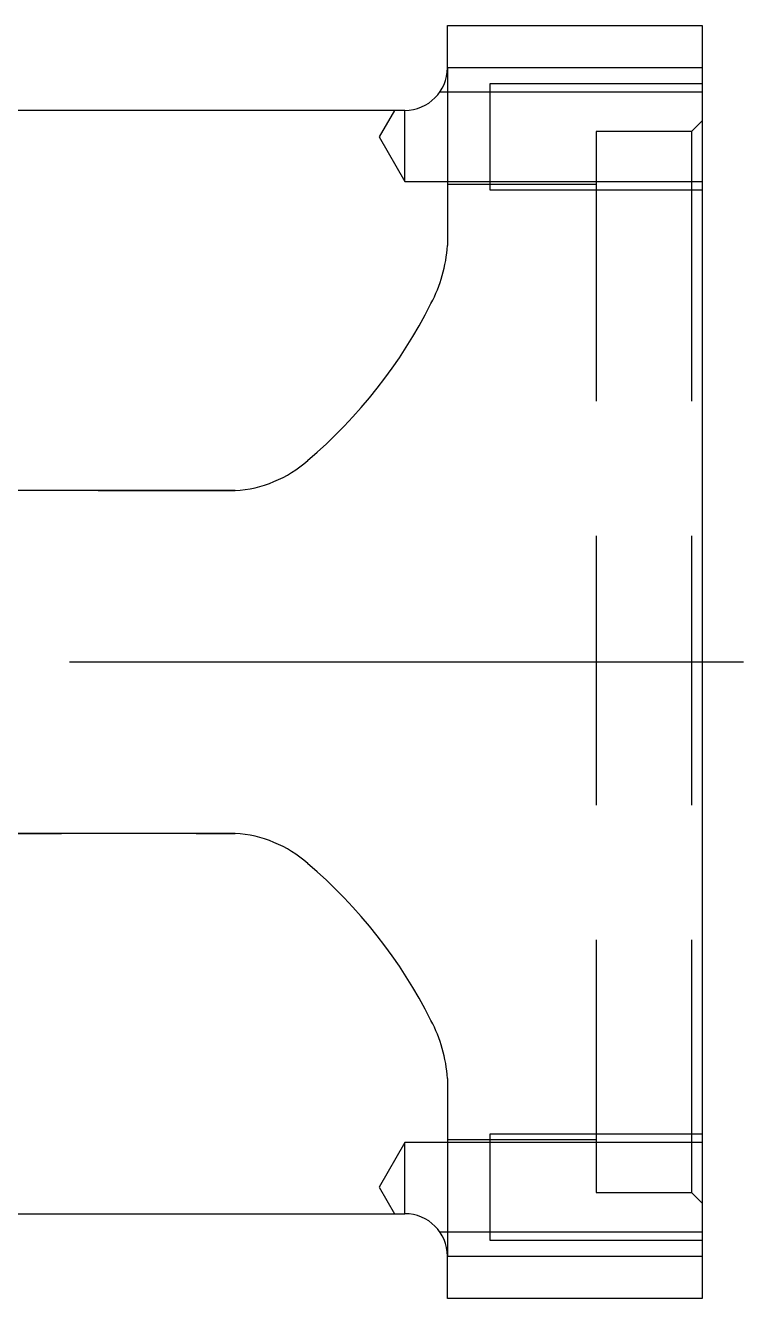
# Model space of a CAD drawing. Extents: x -8 to 924, y -350 to 120.
# Drawn here: x 605.6 to 639.4, y -318.6 to -258.6 of the extents above; entities that cross this region are included whole.
import ezdxf

# ---------------------------------------------------------------- set-up
doc = ezdxf.new("R2010")
doc.units = 0
doc.linetypes.add('CENTER', pattern=[50.8, 31.75, -6.35, 6.35, -6.35])
doc.linetypes.add('DASHED', pattern=[19.05, 12.7, -6.35])
doc.layers.get('0').update_dxf_attribs({"linetype": 'CONTINUOUS'})
doc.layers.add('CENTER', color=1, linetype='CENTER')

msp = doc.modelspace()

# ---------------------------------------------------------------- linework, layer by layer
at = {"color": 7, "linetype": 'CONTINUOUS'}
for p, q in [((625.5, -260.57), (625.5, -258.57)), ((625.5, -258.57), (637.5, -258.57)), ((637.5, -258.57), (637.5, -260.57)), ((637.5, -260.57), (625.5, -260.57)), ((637.5, -260.57), (637.5, -316.57)), ((623.5, -262.57), (590, -262.57)), ((590, -314.57), (623.5, -314.57)), ((625.5, -318.57), (625.5, -316.57)), ((625.5, -316.57), (637.5, -316.57)), ((637.5, -316.57), (637.5, -318.57)), ((637.5, -318.57), (625.5, -318.57))]:
    msp.add_line(p, q, dxfattribs=at)
at = {"color": 3, "linetype": 'DASHED'}
for p, q in [((625.5, -260.57), (625.5, -268.942)), ((637.5, -261.321), (627.5, -261.321)), ((627.5, -261.321), (627.5, -266.321)), ((625.118, -261.745), (625.135, -261.721)), ((627.5, -261.721), (625.135, -261.721)), ((637.5, -261.721), (627.5, -261.721)), ((623.01, -262.57), (622.288, -263.821)), ((623.5, -265.921), (623.5, -262.57)), ((637.5, -263.07), (637, -263.57)), ((622.288, -263.821), (623.5, -265.921)), ((637, -263.57), (632.5, -263.57)), ((632.5, -263.57), (632.5, -313.57)), ((637, -263.57), (637, -313.57)), ((623.5, -265.921), (627.5, -265.921)), ((632.5, -266.07), (625.5, -266.07)), ((627.5, -265.921), (637.5, -265.921)), ((627.5, -266.321), (637.5, -266.321)), ((615.5, -280.492), (575, -280.492)), ((590, -280.492), (615.5, -280.492)), ((615.5, -296.648), (575.563, -296.648)), ((575.563, -296.648), (615.5, -296.648)), ((625.5, -308.198), (625.5, -316.57)), ((623.5, -311.219), (622.288, -313.319)), ((627.5, -311.219), (623.5, -311.219)), ((623.5, -314.57), (623.5, -311.219)), ((625.5, -311.07), (632.5, -311.07)), ((637.5, -310.819), (627.5, -310.819)), ((627.5, -310.819), (627.5, -315.819)), ((637.5, -311.219), (627.5, -311.219)), ((622.288, -313.319), (623.01, -314.57)), ((632.5, -313.57), (637, -313.57)), ((637, -313.57), (637.5, -314.07)), ((625.135, -315.419), (625.054, -315.312)), ((625.135, -315.419), (627.5, -315.419)), ((627.5, -315.419), (637.5, -315.419)), ((627.5, -315.819), (637.5, -315.819))]:
    msp.add_line(p, q, dxfattribs=at)
at = {"color": 7, "linetype": 'CONTINUOUS'}
for centre, start, end in [((623.5, -260.57), 270, 0), ((623.5, -316.57), 0, 90)]:
    msp.add_arc(centre, 2, start, end, dxfattribs=at)
at = {"color": 3, "linetype": 'DASHED'}
for centre, radius, start, end in [((618.846, -268.527), 6.667, 331.8443, 356.42832), ((603.737, -261.173), 23.467, 310.301, 333.42041), ((615.169, -274.884), 5.618, 273.38024, 311.83181), ((615.169, -302.256), 5.618, 48.16819, 86.61976), ((603.737, -315.967), 23.467, 26.57959, 49.699), ((618.846, -308.613), 6.667, 3.57168, 28.1557)]:
    msp.add_arc(centre, radius, start, end, dxfattribs=at)
at = {"layer": 'CENTER', "color": 1, "linetype": 'CENTER'}
msp.add_line((639.45, -288.57), (580, -288.57), dxfattribs=at)

doc.saveas('drawing.dxf')
